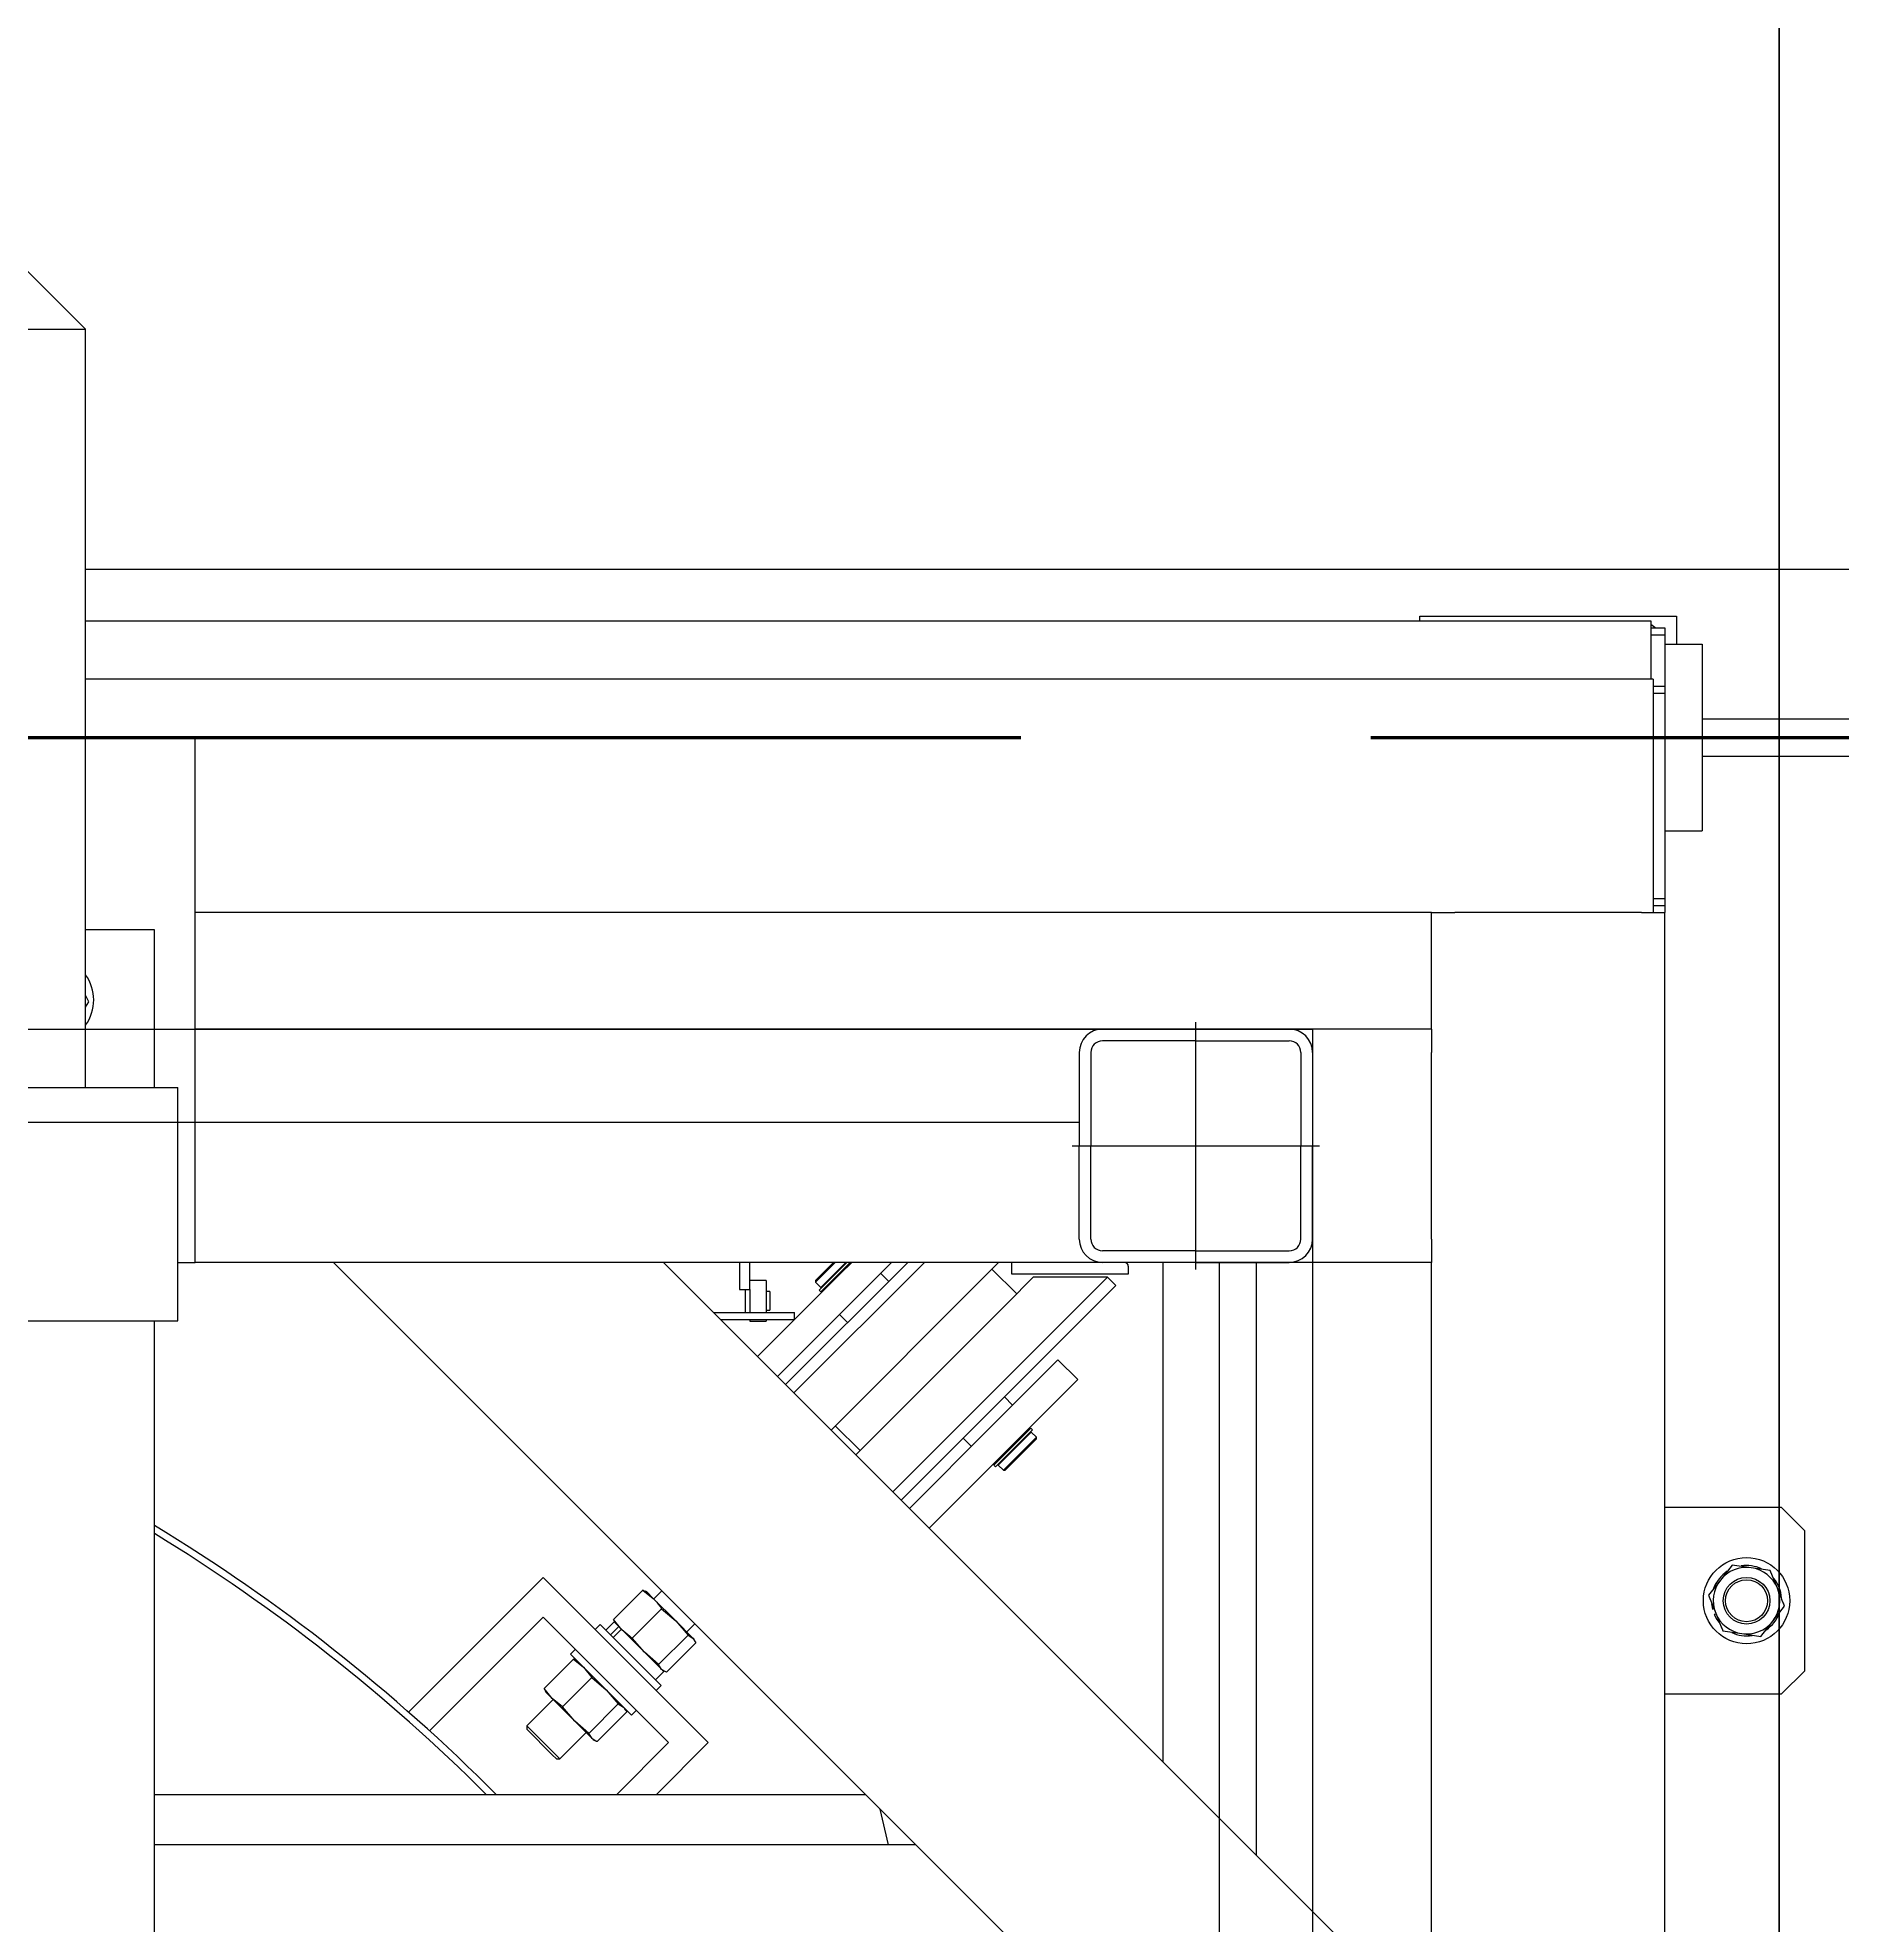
# Model space of a CAD drawing. Header units: millimetres. Extents: x 163705 to 1616509, y 81827 to 302547.
# Drawn here: x 1351919 to 1352692, y 144552 to 145360 of the extents above; entities that cross this region are included whole.
import ezdxf

# ---------------------------------------------------------------- set-up
doc = ezdxf.new("R2010")
doc.units = ezdxf.units.MM
doc.header["$LTSCALE"] = 10
doc.linetypes.add('ACAD_ISO02W100', pattern=[15, 12, -3])
doc.layers.add('1-填充', color=8, linetype='Continuous', lineweight=18)
doc.layers.add('1-设备轮廓', color=2, linetype='Continuous', lineweight=18)
doc.styles.get("Standard").update_dxf_attribs({"font": 'arial.ttf'})

# ---------------------------------------------------------------- blocks, each defined once
blk = doc.blocks.new('G$CE9C43516')
for p, q in [((1744, 2455), (1719, 2480)), ((1338, 2455), (1744, 2455)), ((1744, 2130), (1744, 2455)), ((2941, 2352), (1744, 2352)), ((1744, 2330), (2415, 2330)), ((2316, 2332), (2426, 2332)), ((2316, 2330), (2316, 2332)), ((2415, 2330), (2415, 2318)), ((2415, 2327), (2421, 2327)), ((2421, 2327), (2421, 2324)), ((2426, 2332), (2426, 2320)), ((2415, 2324), (2421, 2324)), ((2421, 2324), (2421, 2302)), ((2421, 2320), (2437, 2320)), ((2437, 2320), (2437, 2240)), ((2415, 2318), (2415, 2305)), ((2416, 2305), (1744, 2305)), ((2416, 2305), (2416, 2295)), ((2416, 2302), (2421, 2302)), ((2416, 2299), (2421, 2299)), ((2416, 2295), (2416, 2215)), ((2421, 2302), (2421, 2299)), ((2421, 2299), (2421, 2211)), ((2437, 2288), (2552.426594875404, 2288)), ((1791, 2280), (1744, 2280)), ((1791, 2055), (1791, 2280)), ((2437, 2272), (2552.426594875404, 2272)), ((2421, 2240), (2437, 2240)), ((2416, 2215), (2416, 2205)), ((2416, 2211), (2421, 2211)), ((2416, 2208), (2421, 2208)), ((2421, 2211), (2421, 2208)), ((2421, 2208), (2421, 2205)), ((1773.5, 2197.5), (1744, 2197.5)), ((1773.5, 2130), (1773.5, 2197.5)), ((2321, 2205), (1791, 2205)), ((2321, 2155), (2321, 2205)), ((2321, 2205), (2331, 2205)), ((2411, 2205), (2331, 2205)), ((2411, 2205), (2421, 2205)), ((2421, 355), (2421, 2205)), ((1745.457367350173, 2166.737973162148), (1744, 2169.555664942774)), ((1744, 2164.463620906317), (1745.457367350173, 2166.737973162148)), ((2321, 2155), (1791, 2155)), ((2321, 2155), (2321, 2145)), ((2321, 2065), (2321, 2145)), ((1298.5, 2130), (1783.5, 2130)), ((1783.5, 2030), (1783.5, 2130)), ((2321, 2065), (2321, 2055)), ((1783.5, 2055), (1791, 2055)), ((2321, 2055), (1791, 2055)), ((2321, 1584.289321881341), (1850.289321881311, 2055)), ((2321, 1725.710678118659), (1991.71067811863, 2055)), ((2024.299999999988, 2055), (2024.299999999988, 2043.446960217902)), ((2028.699999999953, 2043.446960217902), (2028.699999999953, 2055)), ((2044.106601717765, 2002.604076400865), (2096.502525316959, 2055)), ((2047.642135623726, 1999.068542494904), (2103.573593128822, 2055)), ((2056.893577750947, 2047.210857587401), (2064.682720163546, 2055)), ((2065.389826944738, 2055), (2056.893577750947, 2046.503750806209)), ((2058.484568008629, 2043.144993595575), (2070.339574413025, 2055)), ((2059.156319450762, 2044.241009106423), (2069.91531034431, 2055)), ((2059.191674789821, 2042.437886814383), (2071.753787975409, 2055)), ((2067.500179468712, 2050.03928471214), (2072.460894756601, 2055)), ((2075.98546084296, 2041.554003337893), (2089.431457505096, 2055)), ((2128.742523767462, 2048.349125485285), (2135.393398282176, 2055)), ((2143.160605055687, 2041.554003337893), (2132.554003337922, 2052.160605055717)), ((2141, 2050), (2141, 2055)), ((2191, 2053.333333333343), (2191, 2050)), ((2206, 1840.710678118659), (2206, 2055)), ((2246, 1800.710678118659), (2246, 2055)), ((2321, 505), (2321, 2055)), ((2035.699999999953, 2047.251789039787), (2028.699999999953, 2047.251789039787)), ((2032.085786437616, 2014.624891681015), (2067.500179468712, 2050.03928471214)), ((2035.699999999953, 2047.251789039787), (2035.699999999953, 2038.44194790881)), ((2056.893577750947, 2047.210857587401), (2056.893577750947, 2046.503750806209)), ((2056.893577750947, 2046.503750806209), (2059.156319450762, 2044.241009106423)), ((2059.5098728413, 2044.594562497019), (2059.722004875657, 2044.382430462661)), ((2063.552038200432, 1983.158639918227), (2128.742523767462, 2048.349125485285)), ((2088.359829513764, 2046.857304196805), (2084.824295607803, 2050.392838102736)), ((2139.349125485285, 2037.742523767462), (2150.231672867551, 2048.625071149756)), ((2191, 2050), (2141, 2050)), ((2182.051478020963, 2048.625071149756), (2150.231672867551, 2048.625071149756)), ((2166.910542532569, 2033.484135661362), (2182.051478020963, 2048.625071149756)), ((2170.446076438471, 2029.94860175543), (2185.587011926866, 2045.089537243824)), ((2185.587011926866, 2045.089537243824), (2182.051478020963, 2048.625071149756)), ((2024.299999999988, 2043.446960217902), (2028.699999999953, 2043.446960217902)), ((2026.899999999965, 2038.467594107817), (2026.899999999965, 2043.446960217902)), ((2026.899999999965, 2033.501789039787), (2026.899999999965, 2038.467594107817)), ((2028.699999999953, 2043.452563376835), (2028.699999999953, 2038.44194790881)), ((2028.699999999953, 2038.44194790881), (2028.699999999953, 2033.470742217236)), ((2037.399999999965, 2042.501789039787), (2035.699999999953, 2042.501789039787)), ((2035.699999999953, 2038.44194790881), (2035.699999999953, 2033.470742217236)), ((2037.399999999965, 2042.501789039787), (2037.399999999965, 2038.474433094205)), ((2037.399999999965, 2038.474433094205), (2037.399999999965, 2034.501789039787)), ((2040.571067811863, 2006.139610306796), (2075.98546084296, 2041.554003337893)), ((2058.484568008629, 2043.144993595575), (2059.191674789821, 2042.437886814383)), ((2060.075558266253, 2043.321770290873), (2060.429111656849, 2042.968216900277)), ((2074.158639918198, 1972.552038200432), (2139.349125485285, 2037.742523767462)), ((1298.5, 2030), (1783.5, 2030)), ((1773.5, 530), (1773.5, 2030)), ((2013.239935901423, 2033.470742217236), (2047.931636973808, 2033.470742217236)), ((2016.239935901423, 2030.470742217236), (2047.931636973808, 2030.470742217236)), ((2026.899999999965, 2033.501789039787), (2028.699999999953, 2033.501789039787)), ((2028.699999999953, 2030.470742217236), (2028.699999999953, 2029.751789039787)), ((2028.699999999953, 2029.751789039787), (2035.699999999953, 2029.751789039787)), ((2035.699999999953, 2034.501789039787), (2037.399999999965, 2034.501789039787)), ((2035.699999999953, 2030.470742217236), (2035.699999999953, 2029.751789039787)), ((2047.931636973808, 2030.470742217236), (2047.931636973808, 2033.470742217236)), ((2067.146626078116, 2032.715168573079), (2070.682159984077, 2029.179634667147)), ((2090.068542494904, 1956.642135623726), (2166.910542532569, 2033.484135661362)), ((2093.604076400865, 1953.106601717795), (2170.446076438471, 2029.94860175543)), ((2132.554003337922, 1984.985460842989), (2160.838274585374, 2013.269732090441)), ((2169.323555959621, 2004.784450716194), (2160.838274585374, 2013.269732090441)), ((2141.039284712111, 1976.500179468741), (2169.323555959621, 2004.784450716194)), ((2141.392838102707, 1993.824295607803), (2137.857304196805, 1997.359829513734)), ((2065.378859125194, 1984.985460842989), (2075.98546084296, 1974.378859125194)), ((2097.139610306767, 1949.571067811863), (2132.554003337922, 1984.985460842989)), ((2120.179634667118, 1979.682159984077), (2123.715168573079, 1976.146626078145)), ((2133.321011222142, 1968.07479919758), (2149.230913798849, 1983.984701774287)), ((2134.028118003334, 1967.367692416388), (2149.938020580041, 1983.277594993095)), ((2135.241009106394, 1968.156319450733), (2149.38314473012, 1982.298455074459)), ((2137.503750806209, 1965.893577750947), (2151.645886429935, 1980.035713374673)), ((2151.645886429935, 1979.328606593481), (2138.210857587401, 1965.893577750947)), ((2148.46390591457, 1983.217693890008), (2148.110352523974, 1983.571247280604)), ((2149.029591339524, 1981.944901683892), (2148.817459305166, 1982.157033718249)), ((2149.938020580041, 1983.277594993095), (2149.230913798849, 1983.984701774287)), ((2151.645886429935, 1980.035713374673), (2149.38314473012, 1982.298455074459)), ((2151.645886429935, 1979.328606593481), (2151.645886429935, 1980.035713374673)), ((2105.624891681015, 1941.085786437616), (2141.039284712111, 1976.500179468741)), ((2133.321011222142, 1968.07479919758), (2134.028118003334, 1967.367692416388)), ((2133.968216900248, 1969.429111656878), (2134.321770290844, 1969.075558266282)), ((2135.241009106394, 1968.156319450733), (2137.503750806209, 1965.893577750947)), ((2135.382430462632, 1968.722004875686), (2135.59456249699, 1968.509872841329)), ((2137.503750806209, 1965.893577750947), (2138.210857587401, 1965.893577750947)), ((2471, 1950), (2421, 1950)), ((2481, 1940), (2471, 1950)), ((2481, 1880), (2481, 1940)), ((2449.855448022077, 1925.286271814635), (2444.772436156229, 1918.804034807079)), ((2458.010735876858, 1924.125372914859), (2449.855448022077, 1925.286271814635)), ((2466.166023731639, 1922.964474015054), (2458.010735876858, 1924.125372914859)), ((2469.238299720571, 1915.321338107751), (2466.166023731639, 1922.964474015054)), ((1940.22095885512, 1919.931636973837), (1882.51073229633, 1862.221410415019)), ((2010.931636973808, 1849.220958855178), (1940.22095885512, 1919.931636973837)), ((2444.772436156229, 1918.804034807079), (2439.68942429038, 1912.321797799552)), ((1982.923339502711, 1914.57661999471), (1970.324713175825, 1901.977993667795)), ((1982.923339502711, 1914.57661999471), (1987.352716075024, 1910.983645937988)), ((1983.932857217616, 1913.974939003354), (1982.923339502711, 1914.57661999471)), ((1984.579345128441, 1913.757016884629), (1984.000116149895, 1914.091434891277)), ((1984.579345128441, 1913.757016884629), (1987.352716075024, 1910.983645937988)), ((1997.027211512555, 1901.309150500485), (1987.352716075024, 1910.983645937988)), ((1991.073593128822, 1914.215728752548), (1987.597113194643, 1910.739248818398)), ((2439.68942429038, 1912.321797799552), (2442.76170027937, 1904.678661892249)), ((2440.985959815211, 1908.653858265985), (2441.363520898507, 1906.393480937084)), ((2441.363520898507, 1906.393480937084), (2441.987938952632, 1906.603607112367)), ((2467.227563843713, 1901.195965192921), (2472.310575709562, 1907.678202200448)), ((1891.478551521141, 1854.218666891335), (1940.22095885512, 1902.961074225343)), ((1940.22095885512, 1902.961074225343), (1993.961074225313, 1849.220958855178)), ((1964.616142806073, 1899.779093710007), (1962.494822462555, 1897.657773366431)), ((1964.616142806073, 1899.779093710007), (1990.779093710007, 1873.616142806102)), ((1970.574036341393, 1900.89226798655), (1967.038502435491, 1897.356734080618)), ((1972.551759579044, 1898.914544748928), (1969.016225673084, 1895.379010842997)), ((1973.91768723249, 1897.548617095454), (1970.324713175825, 1901.977993667795)), ((1970.324713175825, 1901.977993667795), (1970.926394167182, 1900.968475952861)), ((1970.574036341393, 1900.89226798655), (1972.551759579044, 1898.914544748928)), ((1970.8098982792, 1900.901217020612), (1971.144316285907, 1900.321988042066)), ((1972.551759579044, 1898.914544748928), (1972.988780525746, 1898.477523802227)), ((1990.945690131746, 1906.554269365675), (1978.34706380486, 1893.95564303876)), ((1990.945690131746, 1906.554269365675), (1997.027211512555, 1901.309150500485)), ((1997.027211512555, 1901.309150500485), (2002.272330377717, 1895.227629119676)), ((2004.342676444037, 1893.993685569003), (1997.027211512555, 1901.309150500485)), ((2001.739248818369, 1896.597113194672), (2005.215728752548, 1900.073593128793)), ((2442.921892656246, 1904.280139066745), (2442.160872417269, 1904.024044177932)), ((2462.144551977923, 1894.713728185365), (2467.227563843713, 1901.195965192921)), ((1973.693317210826, 1897.772987117118), (1970.157783304923, 1894.237453211186)), ((1973.693317210826, 1897.772987117118), (1972.988780525746, 1898.477523802227)), ((1973.693317210826, 1897.772987117118), (1991.89226798655, 1879.574036341422)), ((1983.592182670021, 1887.874121657951), (1978.34706380486, 1893.95564303876)), ((2002.272330377717, 1895.227629119676), (1989.673704050831, 1882.629002792761)), ((2005.57661999471, 1891.923339502711), (1992.977993667766, 1879.324713175825)), ((2002.272330377717, 1895.227629119676), (2004.342676444037, 1893.993685569003)), ((2004.342676444037, 1893.993685569003), (2005.57661999471, 1891.923339502711)), ((2004.757016884629, 1893.579345128441), (2004.342676444037, 1893.993685569003)), ((2005.091434891277, 1893.000116149924), (2004.757016884629, 1893.579345128441)), ((2445.833976268303, 1897.035525984946), (2453.989264123142, 1895.874627085141)), ((2453.989264123142, 1895.874627085141), (2462.144551977923, 1894.713728185365)), ((1953.168416385306, 1884.934573492472), (1940.569790058362, 1872.335947165557)), ((1954.009541088308, 1889.172491992213), (1951.888220744731, 1887.051171648636)), ((1951.888220744731, 1887.051171648636), (1978.051171648665, 1860.888220744731)), ((1953.168416385306, 1884.934573492472), (1957.50520499167, 1881.434187401697)), ((1954.152954604011, 1884.325851190253), (1953.168416385306, 1884.934573492472)), ((1954.880860318604, 1884.058532074792), (1954.243645861803, 1884.426428012928)), ((1989.673704050831, 1882.629002792761), (1983.592182670021, 1887.874121657951)), ((1990.907647601503, 1880.558656726469), (1989.673704050831, 1882.629002792761)), ((1961.005591082445, 1877.097398795304), (1948.406964755559, 1864.498772468389)), ((1957.50520499167, 1881.434187401697), (1961.005591082445, 1877.097398795304)), ((1961.005591082445, 1877.097398795304), (1967.115331617068, 1871.824060776329)), ((1988.356734080648, 1876.038502435462), (1991.89226798655, 1879.574036341422)), ((1992.977993667766, 1879.324713175825), (1990.907647601503, 1880.558656726469)), ((1991.321988042037, 1880.144316285907), (1991.901217020582, 1879.809898279229)), ((2471, 1870), (2481, 1880)), ((1944.463599542272, 1867.605735166027), (1933.149891043315, 1856.292026667041)), ((1944.070176149136, 1867.999158559163), (1940.569790058362, 1872.335947165557)), ((1940.569790058362, 1872.335947165557), (1941.178512360551, 1871.351408946794)), ((1941.077935537905, 1871.260717689031), (1941.44583147607, 1870.623503232229)), ((1944.070176149136, 1867.999158559163), (1941.44583147607, 1870.623503232229)), ((1948.406964755559, 1864.498772468389), (1944.070176149136, 1867.999158559163)), ((1953.680302774534, 1858.389031933766), (1944.070176149136, 1867.999158559163)), ((1967.115331617068, 1871.824060776329), (1972.388669636042, 1865.714320241706)), ((1988.657773366431, 1871.494822462555), (1990.779093710007, 1873.616142806102)), ((2421, 1870), (2471, 1870)), ((1953.680302774534, 1858.389031933766), (1948.406964755559, 1864.498772468389)), ((1959.790043309098, 1853.115693914791), (1953.680302774534, 1858.389031933766)), ((1961.144793979533, 1850.924540728767), (1953.680302774534, 1858.389031933766)), ((1972.388669636042, 1865.714320241706), (1959.790043309098, 1853.115693914791)), ((1975.934573492443, 1862.168416385306), (1963.335947165557, 1849.569790058391)), ((1972.388669636042, 1865.714320241706), (1974.579822822066, 1864.35956957133)), ((1975.426428012957, 1863.243645861832), (1975.058532074792, 1863.880860318604)), ((1978.051171648665, 1860.888220744731), (1980.172491992183, 1863.009541088308)), ((1933.149891043315, 1856.292026667041), (1933.149891043315, 1854.877813104657)), ((1933.149891043315, 1856.292026667041), (1945.244731518556, 1844.19718619177)), ((1944.035247471009, 1843.992456676933), (1933.149891043315, 1854.877813104657)), ((1947.292026667041, 1842.149891043286), (1958.605735165998, 1853.463599542272)), ((1961.144793979533, 1850.924540728767), (1959.790043309098, 1853.115693914791)), ((1961.623503232258, 1850.44583147607), (1961.144793979533, 1850.924540728767)), ((1961.623503232258, 1850.44583147607), (1962.260717689001, 1850.077935537905)), ((1945.877813104657, 1842.149891043286), (1944.035247471009, 1843.992456676933)), ((1945.244731518556, 1844.19718619177), (1947.292026667041, 1842.149891043286)), ((1945.877813104657, 1842.149891043286), (1947.292026667041, 1842.149891043286)), ((1993.961074225313, 1849.220958855178), (1971.570115370152, 1826.829999999987)), ((1988.540678118647, 1826.829999999987), (2010.931636973808, 1849.220958855178)), ((2078.459321881353, 1826.829999999987), (1773.5, 1826.829999999987)), ((2088.145947945421, 1805.399999999994), (2084.620971514785, 1820.668350366526)), ((2099.889321881346, 1805.399999999994), (1773.5, 1805.399999999994))]:
    blk.add_line(p, q)
at = {"flags": 128}
for points in [[(2416.937253933167, 2327), (2416.713451316231, 2327.192533317429), (2415, 2328.392304845416)], [(2442.160872417269, 1904.024044177932), (2443.232723702502, 1901.985628147988), (2444.560520221654, 1900.183085890196)]]:
    blk.add_lwpolyline(points, dxfattribs=at)
for radius in [18.49999999999772, 9.999999999999215, 8.999999999999329]:
    blk.add_circle((2456, 1910), radius)
for centre, radius, start, end in [((1729, 2167.5), 18.50000000000058, 324.1752256313766, 35.82477436862332), ((2189.333333333314, 2053.333333333343), 1.66666666666606, 0, 90), ((1371, 1280), 775.0000000000005, 44.87699424278705, 58.71101470194272), ((1371, 1280), 772.0000000000008, 45.0991215675469, 58.57560141142984), ((2456, 1910), 14.26776852734877, 81.89841923155292, 141.898419231597), ((2456, 1910), 15.07426615919413, 64.86709799979857, 98.73691755496343), ((2456, 1910), 14.26776852734814, 21.89841923158754, 81.89841923155434), ((2456, 1910), 14.26776852734877, 141.898419231597, 201.8984192314796), ((2456, 1910), 15.07426615919388, 123.1300348310266, 159.9431718130139), ((2456, 1910), 14.26776852734989, 321.8984192315971, 21.89841923147986), ((2456, 1910), 15.07426615919433, 4.492787311816402, 39.37640516315706), ((2456, 1910), 14.26776852734964, 201.8984192314798, 261.8984192315534), ((2456, 1910), 14.26776852734989, 261.8984192315536, 321.8984192315971), ((2456, 1910), 15.0742661591943, 304.4288308586241, 339.2895523325927), ((2456, 1910), 15.07426615919466, 245.0552104584214, 278.9356691687382)]:
    blk.add_arc(centre, radius, start, end)
for points, knots in [([(2472.310575709562, 1907.678202200448), (2472.081293424941, 1908.248605272587), (2471.062427604571, 1910.783315684093), (2470.03472862771, 1913.340001014498), (2469.238299720571, 1915.321338107751)], [0, 0, 0, 0, 0.2250367811455776, 1, 1, 1, 1]), ([(1987.352716075024, 1910.983645937988), (1988.343662567961, 1909.894951159426), (1989.622363890579, 1908.490117030451), (1990.702597775438, 1906.909880669729), (1990.945690131746, 1906.554269365675)], [0, 0, 0, 0, 0.7749632188637428, 1, 1, 1, 1]), ([(2442.76170027937, 1904.678661892249), (2443.558129186509, 1902.697324798966), (2444.58582816337, 1900.140639468562), (2445.604693983681, 1897.605929057056), (2445.833976268303, 1897.035525984946)], [0, 0, 0, 0, 0.7749632188637324, 1, 1, 1, 1]), ([(1978.34706380486, 1893.95564303876), (1977.991452500806, 1894.198735395068), (1976.411216140026, 1895.278969279927), (1975.006382011052, 1896.557670602517), (1973.91768723249, 1897.548617095454)], [0, 0, 0, 0, 0.2250367811362559, 1, 1, 1, 1]), ([(1975.371678343101, 1863.200608222251), (1975.487238775764, 1863.048890375911), (1975.718115336087, 1862.745775428164), (1975.862471691158, 1862.360733587266), (1975.934573492443, 1862.168416385306)], [0, 0, 0, 0, 0.5005290813908956, 1, 1, 1, 1]), ([(1963.335947165557, 1849.569790058391), (1963.147373254411, 1849.645845021791), (1962.309403966938, 1849.983811833343), (1961.653272067953, 1850.513810925971), (1961.144793979533, 1850.924540728767)], [0, 0, 0, 0, 0.2250367811362417, 1, 1, 1, 1])]:
    blk.add_open_spline(points, degree=3, knots=knots)
blk = doc.blocks.new('G$CCFF6A2D1')
for p, q in [((53, 0), (53, 106)), ((53, 103), (13, 103)), ((53, 98), (13, 98)), ((53, 103), (93, 103)), ((53, 98), (93, 98)), ((3, 93), (3, 53)), ((8, 93), (8, 53)), ((98, 93), (98, 53)), ((103, 93), (103, 53)), ((0, 53), (106, 53)), ((3, 13), (3, 53)), ((8, 13), (8, 53)), ((98, 13), (98, 53)), ((103, 13), (103, 53)), ((53, 8), (13, 8)), ((53, 3), (13, 3)), ((53, 8), (93, 8)), ((53, 3), (93, 3))]:
    blk.add_line(p, q)
for centre, radius, start, end in [((13, 93), 9.999999999999986, 90, 180), ((13, 93), 4.999999999999993, 90, 180), ((93, 93), 9.999999999999986, 0, 90), ((93, 93), 4.999999999999993, 0, 90), ((13, 13), 9.999999999999986, 180, 270), ((13, 13), 4.999999999999993, 180, 270), ((93, 13), 4.999999999999993, 270, 0), ((93, 13), 9.999999999999986, 270, 0)]:
    blk.add_arc(centre, radius, start, end)
blk.add_text('HC_SUPERPART', height=0.001).set_placement((53, 53))
blk = doc.blocks.new('G$CB724F952')
blk.add_lwpolyline([(3, 3), (3, 1753), (1753, 1753), (1753, 3)], close=True)
for points in [[(1653, 1713), (103, 1713)], [(1713, 1653), (1713, 103)]]:
    blk.add_lwpolyline(points)
blk.add_blockref('G$CCFF6A2D1', (1650, 1650))
blk = doc.blocks.new('A$C642F63BD')
at = {"layer": '1-填充'}
blk.add_lwpolyline([(0.0003999569453299046, -0.0001691775396466255), (4075.000399954617, -0.0001691775396466255), (4075.000399954617, 1999.999830993067), (0.0003999569453299046, 1999.999830993067)], close=True, dxfattribs=at)

msp = doc.modelspace()

# ---------------------------------------------------------------- linework, layer by layer
msp.add_lwpolyline([(1350390.928494764, 143159.6317334515), (1352665.928494765, 143159.6317334515), (1352665.928494765, 150159.6317334515), (1350390.928494764, 150159.6317334515)], close=True)
at = {"layer": '1-设备轮廓', "color": 5, "linetype": 'ACAD_ISO02W100', "lineweight": 50, "ltscale": 5}
msp.add_lwpolyline([(1350240.928494765, 145059.6317335198), (1393540.926102693, 145059.6317335198)], dxfattribs=at)

# ---------------------------------------------------------------- block references
msp.add_blockref('A$C642F63BD', (1352665.928094813, 143059.6319025267))
at = {"layer": '1-设备轮廓'}
for name, p in [('G$CE9C43516', (1350195.993344874, 142779.6317335198)), ('G$CB724F952', (1350712.940975993, 143181.6317333492))]:
    msp.add_blockref(name, p, dxfattribs=at)

doc.saveas('drawing.dxf')
